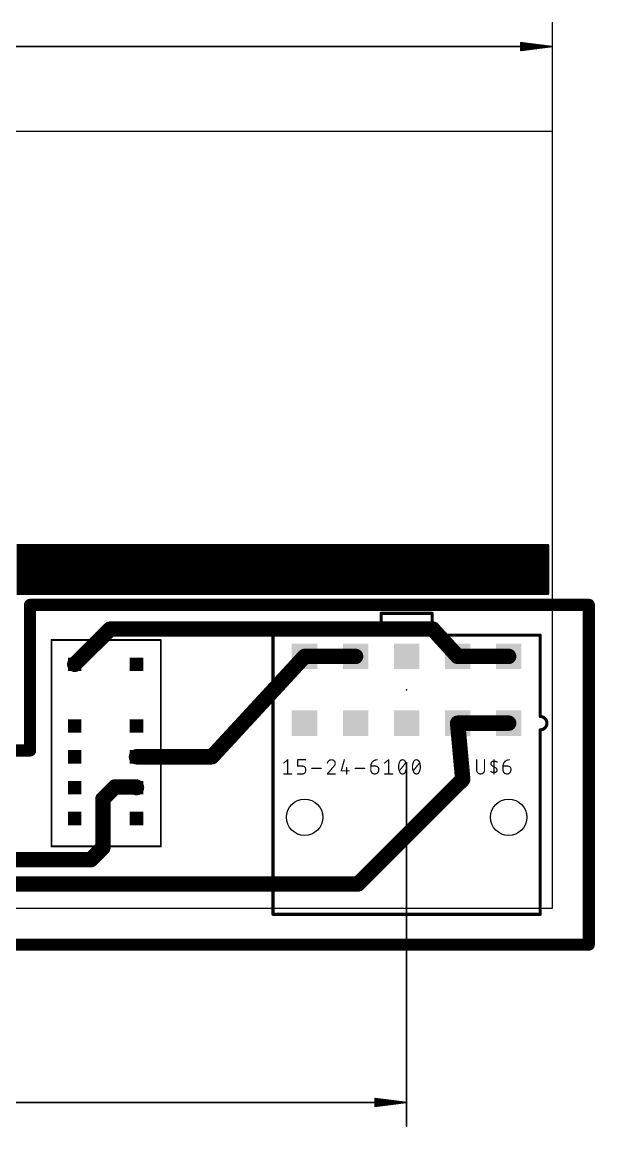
# Model space of a CAD drawing. Extents: x 10 to 200, y -18 to 73.
# Drawn here: x 153.3 to 200.5, y -18 to 73 of the extents above; entities that cross this region are included whole.
import ezdxf

# ---------------------------------------------------------------- set-up
doc = ezdxf.new("R2010")
doc.units = 0
for name, color, linetype in [('1', 12, 'CONTINUOUS'), ('16', 132, 'CONTINUOUS'), ('17', 110, 'CONTINUOUS'), ('20', 31, 'CONTINUOUS'), ('21', 253, 'CONTINUOUS'), ('23', 53, 'CONTINUOUS'), ('25', 253, 'CONTINUOUS'), ('27', 253, 'CONTINUOUS')]:
    doc.layers.add(name, color=color, linetype=linetype)

# ---------------------------------------------------------------- blocks, each defined once
blk = doc.blocks.new('SQUAREP')
blk.add_solid([(-0.5, -0.5), (0.5, -0.5), (-0.5, 0.5), (0.5, 0.5)])

msp = doc.modelspace()

# ---------------------------------------------------------------- linework, layer by layer
at = {"layer": '1'}
for points, const_width in [([(197, 64), (197, 72.95)], 0.13), ([(17.065, 71), (196.935, 71)], 0.13), ([(196.935, 71), (194.4, 71.3192)], 0.13), ([(194.4, 71.3192), (194.4, 70.6808)], 0.13), ([(196.935, 71), (194.4, 71.26)], 0.13), ([(196.935, 71), (194.4, 71.13)], 0.13), ([(194.4, 70.6808), (196.935, 71)], 0.13), ([(194.4, 70.87), (196.935, 71)], 0.13), ([(194.4, 70.74), (196.935, 71)], 0.13), ([(200, 25), (154, 25)], 1), ([(154, 25), (154, 13)], 1), ([(200, -3), (200, 25)], 1), ([(154, 13), (81, 13)], 1), ([(185, 12), (185, -17.95)], 0.13), ([(81, -3), (200, -3)], 1), ([(29.065, -16), (184.935, -16)], 0.13), ([(184.935, -16), (182.4, -15.6808)], 0.13), ([(182.4, -15.6808), (182.4, -16.3192)], 0.13), ([(184.935, -16), (182.4, -15.74)], 0.13), ([(184.935, -16), (182.4, -15.87)], 0.13), ([(182.4, -16.3192), (184.935, -16)], 0.13), ([(182.4, -16.13), (184.935, -16)], 0.13), ([(182.4, -16.26), (184.935, -16)], 0.13)]:
    msp.add_lwpolyline(points, dxfattribs=dict(at, const_width=const_width))
for points, const_width in [([(197.0325, 72.95, 1), (196.9675, 72.95)], 0.065), ([(194.4041, 71.3515, 1), (194.3959, 71.287)], 0.065), ([(194.4325, 71.3192, 1), (194.3675, 71.3192)], 0.065), ([(194.4033, 71.2923, 1), (194.3967, 71.2277)], 0.065), ([(194.4017, 71.1625, 1), (194.3983, 71.0975)], 0.065), ([(196.9391, 70.9678, 1), (196.9309, 71.0322)], 0.065), ([(196.9309, 70.9678, 1), (196.9391, 71.0322)], 0.065), ([(196.9383, 70.9677, 1), (196.9317, 71.0323)], 0.065), ([(196.9317, 70.9677, 1), (196.9383, 71.0323)], 0.065), ([(196.9333, 70.9675, 1), (196.9367, 71.0325)], 0.065), ([(196.9367, 70.9675, 1), (196.9333, 71.0325)], 0.065), ([(196.935, 70.9675, 1), (196.935, 71.0325)], 0.065), ([(194.3983, 70.9025, 1), (194.4017, 70.8375)], 0.065), ([(194.3967, 70.7723, 1), (194.4033, 70.7077)], 0.065), ([(194.3959, 70.713, 1), (194.4041, 70.6485)], 0.065), ([(194.3675, 70.6808, 1), (194.4325, 70.6808)], 0.065), ([(196.9675, 64, 1), (197.0325, 64)], 0.065), ([(154, 25.25, 1), (154, 24.75)], 0.5), ([(154.25, 25, 1), (153.75, 25)], 0.5), ([(200.25, 25, 1), (199.75, 25)], 0.5), ([(200, 24.75, 1), (200, 25.25)], 0.5), ([(153.75, 13, 1), (154.25, 13)], 0.5), ([(154, 12.75, 1), (154, 13.25)], 0.5), ([(185.0325, 12, 1), (184.9675, 12)], 0.065), ([(200, -3.25, 1), (200, -2.75)], 0.5), ([(199.75, -3, 1), (200.25, -3)], 0.5), ([(182.4041, -15.6485, 1), (182.3959, -15.713)], 0.065), ([(182.4325, -15.6808, 1), (182.3675, -15.6808)], 0.065), ([(182.4033, -15.7077, 1), (182.3967, -15.7723)], 0.065), ([(182.4017, -15.8375, 1), (182.3983, -15.9025)], 0.065), ([(182.3983, -16.0975, 1), (182.4017, -16.1625)], 0.065), ([(182.3967, -16.2277, 1), (182.4033, -16.2923)], 0.065), ([(182.3959, -16.287, 1), (182.4041, -16.3515)], 0.065), ([(182.3675, -16.3192, 1), (182.4325, -16.3192)], 0.065), ([(184.9391, -16.0322, 1), (184.9309, -15.9678)], 0.065), ([(184.9309, -16.0322, 1), (184.9391, -15.9678)], 0.065), ([(184.9383, -16.0323, 1), (184.9317, -15.9677)], 0.065), ([(184.9317, -16.0323, 1), (184.9383, -15.9677)], 0.065), ([(184.9333, -16.0325, 1), (184.9367, -15.9675)], 0.065), ([(184.9367, -16.0325, 1), (184.9333, -15.9675)], 0.065), ([(184.935, -16.0325, 1), (184.935, -15.9675)], 0.065), ([(184.9675, -17.95, 1), (185.0325, -17.95)], 0.065)]:
    msp.add_lwpolyline(points, format="xyb", dxfattribs=dict(at, const_width=const_width))
at = {"layer": '16', "const_width": 1.27}
for points in [[(160.58, 23), (157.68, 20.1)], [(187.15, 23), (160.58, 23)], [(189.2, 20.75), (187.15, 23)], [(176.6, 20.75), (168.97, 12.48)], [(180.8, 20.75), (176.6, 20.75)], [(193.4, 20.75), (189.2, 20.75)], [(189.62, 10.62), (189.2, 15.25)], [(189.2, 15.25), (193.4, 15.25)], [(168.97, 12.48), (162.76, 12.48)], [(181, 2), (189.62, 10.62)], [(161, 10), (160, 9)], [(162.7, 10), (161, 10)], [(162.76, 9.94), (162.7, 10)], [(160, 9), (160, 5)], [(160, 5), (159, 4)], [(159, 4), (126, 4)], [(125, 2), (181, 2)]]:
    msp.add_lwpolyline(points, dxfattribs=at)
at = {"layer": '16', "const_width": 0.635}
for points in [[(160.58, 23.3175, 1), (160.58, 22.6825)], [(160.8045, 22.7755, 1), (160.3555, 23.2245)], [(187.3847, 23.2138, 1), (186.9153, 22.7862)], [(187.15, 22.6825, 1), (187.15, 23.3175)], [(176.6, 21.0675, 1), (176.6, 20.4325)], [(176.8334, 20.5347, 1), (176.3666, 20.9653)], [(180.8, 20.4325, 1), (180.8, 21.0675)], [(189.2, 21.0675, 1), (189.2, 20.4325)], [(188.9653, 20.5362, 1), (189.4347, 20.9638)], [(193.4, 20.4325, 1), (193.4, 21.0675)], [(157.4555, 20.3245, 1), (157.9045, 19.8755)], [(189.5162, 15.2787, 1), (188.8838, 15.2213)], [(189.2, 15.5675, 1), (189.2, 14.9325)], [(193.4, 14.9325, 1), (193.4, 15.5675)], [(162.76, 12.7975, 1), (162.76, 12.1625)], [(168.7366, 12.6953, 1), (169.2034, 12.2647)], [(168.97, 12.1625, 1), (168.97, 12.7975)], [(189.3038, 10.5913, 1), (189.9362, 10.6487)], [(189.8445, 10.3955, 1), (189.3955, 10.8445)], [(161, 10.3175, 1), (161, 9.6825)], [(161.2245, 9.7755, 1), (160.7755, 10.2245)], [(162.9245, 10.2245, 1), (162.4755, 9.7755)], [(162.5355, 9.7155, 1), (162.9845, 10.1645)], [(162.7, 9.6825, 1), (162.7, 10.3175)], [(160.3175, 9, 1), (159.6825, 9)], [(159.7755, 9.2245, 1), (160.2245, 8.7755)], [(160.2245, 4.7755, 1), (159.7755, 5.2245)], [(159, 3.6825, 1), (159, 4.3175)], [(159.6825, 5, 1), (160.3175, 5)], [(158.7755, 4.2245, 1), (159.2245, 3.7755)], [(180.7755, 2.2245, 1), (181.2245, 1.7755)], [(181, 1.6825, 1), (181, 2.3175)]]:
    msp.add_lwpolyline(points, format="xyb", dxfattribs=at)
at = {"layer": '20'}
for p, q in [((197, 64), (17, 64)), ((197, 0), (197, 64)), ((17, 0), (197, 0))]:
    msp.add_line(p, q, dxfattribs=at)
for centre in [(176.6, 7.5), (193.4, 7.5)]:
    msp.add_circle(centre, 1.5, dxfattribs=at)
at = {"layer": '21'}
for points, const_width in [([(152.91, 29.91), (196.64, 29.91)], 0.2), ([(152.91, 29.8), (196.64, 29.8)], 0.2), ([(152.91, 29.6), (196.64, 29.6)], 0.2), ([(152.91, 29.4), (196.64, 29.4)], 0.2), ([(152.91, 29.2), (196.64, 29.2)], 0.2), ([(196.64, 29.91), (196.64, 25.91)], 0.2), ([(152.91, 29), (196.64, 29)], 0.2), ([(152.91, 28.8), (196.64, 28.8)], 0.2), ([(152.91, 28.6), (196.64, 28.6)], 0.2), ([(152.91, 28.4), (196.64, 28.4)], 0.2), ([(152.91, 28.2), (196.64, 28.2)], 0.2), ([(152.91, 28), (196.64, 28)], 0.2), ([(152.91, 27.8), (196.64, 27.8)], 0.2), ([(152.91, 27.6), (196.64, 27.6)], 0.2), ([(152.91, 27.4), (196.64, 27.4)], 0.2), ([(152.91, 27.2), (196.64, 27.2)], 0.2), ([(152.91, 27), (196.64, 27)], 0.2), ([(152.91, 26.8), (196.64, 26.8)], 0.2), ([(152.91, 26.6), (196.64, 26.6)], 0.2), ([(152.91, 26.4), (196.64, 26.4)], 0.2), ([(152.91, 26.2), (196.64, 26.2)], 0.2), ([(152.91, 26), (196.64, 26)], 0.2), ([(196.64, 25.91), (152.91, 25.91)], 0.2), ([(163.76, 22.1), (155.76, 22.1)], 0.1524), ([(155.76, 22.1), (155.76, 5.1)], 0.1524), ([(164.76, 22.1), (163.76, 22.1)], 0.1524), ([(164.76, 5.1), (164.76, 22.1)], 0.1524), ([(174, 22.5), (196, 22.5)], 0.254), ([(174, -0.5), (174, 22.5)], 0.254), ([(196, 22.5), (196, 15.8)], 0.254), ([(196, 14.7), (196, -0.5)], 0.254), ([(155.76, 5.1), (164.76, 5.1)], 0.1524), ([(196, -0.5), (174, -0.5)], 0.254)]:
    msp.add_lwpolyline(points, dxfattribs=dict(at, const_width=const_width))
for points, const_width in [([(196.69, 29.91, 1), (196.59, 29.91)], 0.1), ([(196.64, 29.86, 1), (196.64, 29.96)], 0.1), ([(196.64, 29.75, 1), (196.64, 29.85)], 0.1), ([(196.64, 29.55, 1), (196.64, 29.65)], 0.1), ([(196.64, 29.35, 1), (196.64, 29.45)], 0.1), ([(196.64, 29.15, 1), (196.64, 29.25)], 0.1), ([(196.64, 28.95, 1), (196.64, 29.05)], 0.1), ([(196.64, 28.75, 1), (196.64, 28.85)], 0.1), ([(196.64, 28.55, 1), (196.64, 28.65)], 0.1), ([(196.64, 28.35, 1), (196.64, 28.45)], 0.1), ([(196.64, 28.15, 1), (196.64, 28.25)], 0.1), ([(196.64, 27.95, 1), (196.64, 28.05)], 0.1), ([(196.64, 27.75, 1), (196.64, 27.85)], 0.1), ([(196.64, 27.55, 1), (196.64, 27.65)], 0.1), ([(196.64, 27.35, 1), (196.64, 27.45)], 0.1), ([(196.64, 27.15, 1), (196.64, 27.25)], 0.1), ([(196.64, 26.95, 1), (196.64, 27.05)], 0.1), ([(196.64, 26.75, 1), (196.64, 26.85)], 0.1), ([(196.64, 26.55, 1), (196.64, 26.65)], 0.1), ([(196.64, 26.35, 1), (196.64, 26.45)], 0.1), ([(196.59, 25.91, 1), (196.69, 25.91)], 0.1), ([(196.64, 26.15, 1), (196.64, 26.25)], 0.1), ([(196.64, 25.95, 1), (196.64, 26.05)], 0.1), ([(196.64, 25.86, 1), (196.64, 25.96)], 0.1), ([(155.76, 22.1381, 1), (155.76, 22.0619)], 0.0762), ([(155.7981, 22.1, 1), (155.7219, 22.1)], 0.0762), ([(163.76, 22.1381, 1), (163.76, 22.0619)], 0.0762), ([(163.76, 22.0619, 1), (163.76, 22.1381)], 0.0762), ([(164.7981, 22.1, 1), (164.7219, 22.1)], 0.0762), ([(164.76, 22.0619, 1), (164.76, 22.1381)], 0.0762), ([(174, 22.5635, 1), (174, 22.4365)], 0.127), ([(174.0635, 22.5, 1), (173.9365, 22.5)], 0.127), ([(196.0635, 22.5, 1), (195.9365, 22.5)], 0.127), ([(196, 22.4365, 1), (196, 22.5635)], 0.127), ([(196, 14.7, 1), (196, 15.8)], 0.254), ([(196, 15.8635, 1), (196, 15.7365)], 0.127), ([(195.9365, 15.8, 1), (196.0635, 15.8)], 0.127), ([(196.0635, 14.7, 1), (195.9365, 14.7)], 0.127), ([(196, 14.7635, 1), (196, 14.6365)], 0.127), ([(155.76, 5.1381, 1), (155.76, 5.0619)], 0.0762), ([(155.7219, 5.1, 1), (155.7981, 5.1)], 0.0762), ([(164.7219, 5.1, 1), (164.7981, 5.1)], 0.0762), ([(164.76, 5.0619, 1), (164.76, 5.1381)], 0.0762), ([(174, -0.4365, 1), (174, -0.5635)], 0.127), ([(173.9365, -0.5, 1), (174.0635, -0.5)], 0.127), ([(195.9365, -0.5, 1), (196.0635, -0.5)], 0.127), ([(196, -0.5635, 1), (196, -0.4365)], 0.127)]:
    msp.add_lwpolyline(points, format="xyb", dxfattribs=dict(at, const_width=const_width))
at = {"layer": '23'}
for p in [(162.76, 20.1), (185, 18)]:
    msp.add_point(p, dxfattribs=at)
at = {"layer": '25', "const_width": 0.1016}
for points in [[(190.7658, 12.2342), (190.7658, 11.3904)], [(191.4149, 11.3904), (191.4149, 12.2342)], [(192.1953, 11.0658), (192.1953, 12.2342)], [(192.1953, 11.65), (192.033, 11.7474)], [(192.1953, 11.65), (192.3575, 11.5526)], [(192.9375, 11.7149), (193.327, 11.7149)], [(192.9375, 11.3904), (192.9375, 11.7149)], [(193.5866, 11.4553), (193.5866, 11.3904)]]:
    msp.add_lwpolyline(points, dxfattribs=at)
at = {"layer": '25'}
for points, const_width in [([(190.7912, 12.2342, 1), (190.7404, 12.2342)], 0.0508), ([(191.4403, 12.2342, 1), (191.3895, 12.2342)], 0.0508), ([(192.0979, 12.1044, 0.6917), (192.033, 11.7474)], 0.1016), ([(192.0933, 12.1294, 1), (192.1024, 12.0794)], 0.0508), ([(192.4549, 12.0395, 0.1823), (192.0979, 12.1044)], 0.1016), ([(192.1024, 12.0794, 1), (192.0933, 12.1294)], 0.0508), ([(192.2207, 12.2342, 1), (192.1699, 12.2342)], 0.0508), ([(192.4418, 12.0177, 1), (192.468, 12.0612)], 0.0508), ([(193.4568, 12.2342, 0.4142), (192.9375, 11.7149)], 0.1016), ([(193.4568, 12.2088, 1), (193.4568, 12.2596)], 0.0508), ([(190.7658, 11.3904, 1), (191.4149, 11.3904)], 0.1016), ([(190.7912, 11.3904, 1), (190.7404, 11.3904)], 0.0508), ([(190.7404, 11.3904, 1), (190.7912, 11.3904)], 0.0508), ([(191.4403, 11.3904, 1), (191.3895, 11.3904)], 0.0508), ([(191.3895, 11.3904, 1), (191.4403, 11.3904)], 0.0508), ([(191.9356, 11.2605, 0.1823), (192.2926, 11.1956)], 0.1016), ([(191.9487, 11.2823, 1), (191.9225, 11.2388)], 0.0508), ([(192.046, 11.7691, 1), (192.0199, 11.7256)], 0.0508), ([(192.0199, 11.7256, 1), (192.046, 11.7691)], 0.0508), ([(192.2083, 11.6718, 1), (192.1822, 11.6282)], 0.0508), ([(192.1699, 11.0658, 1), (192.2207, 11.0658)], 0.0508), ([(192.1822, 11.6282, 1), (192.2083, 11.6718)], 0.0508), ([(192.2926, 11.1956, 0.6917), (192.3575, 11.5526)], 0.1016), ([(192.2881, 11.2206, 1), (192.2972, 11.1706)], 0.0508), ([(192.2972, 11.1706, 1), (192.2881, 11.2206)], 0.0508), ([(192.3706, 11.5744, 1), (192.3445, 11.5309)], 0.0508), ([(192.3445, 11.5309, 1), (192.3706, 11.5744)], 0.0508), ([(192.9375, 11.7403, 1), (192.9375, 11.6895)], 0.0508), ([(192.9629, 11.7149, 1), (192.9121, 11.7149)], 0.0508), ([(192.9121, 11.7149, 1), (192.9629, 11.7149)], 0.0508), ([(192.9375, 11.3904, 1), (193.5866, 11.3904)], 0.1016), ([(192.9629, 11.3904, 1), (192.9121, 11.3904)], 0.0508), ([(192.9121, 11.3904, 1), (192.9629, 11.3904)], 0.0508), ([(193.5866, 11.4553, 0.4142), (193.327, 11.7149)], 0.1016), ([(193.327, 11.7403, 1), (193.327, 11.6895)], 0.0508), ([(193.327, 11.6895, 1), (193.327, 11.7403)], 0.0508), ([(193.612, 11.4553, 1), (193.5612, 11.4553)], 0.0508), ([(193.5612, 11.4553, 1), (193.612, 11.4553)], 0.0508), ([(193.612, 11.3904, 1), (193.5612, 11.3904)], 0.0508), ([(193.5612, 11.3904, 1), (193.612, 11.3904)], 0.0508)]:
    msp.add_lwpolyline(points, format="xyb", dxfattribs=dict(at, const_width=const_width))
at = {"layer": '27'}
for points, const_width in [([(182.9, 24.3), (187.1, 24.3)], 0.254), ([(182.9, 24.3), (182.9, 22.6)], 0.254), ([(187.1, 24.3), (187.1, 22.6)], 0.254), ([(174.8908, 11.9746), (175.2154, 12.2342)], 0.1016), ([(175.2154, 12.2342), (175.2154, 11.0658)], 0.1016), ([(176.0338, 11.7149), (176.0338, 12.2342)], 0.1016), ([(176.0338, 12.2342), (176.6829, 12.2342)], 0.1016), ([(179.8748, 12.2342), (179.6152, 11.3254)], 0.1016), ([(183.1966, 11.9746), (183.5211, 12.2342)], 0.1016), ([(183.5211, 12.2342), (183.5211, 11.0658)], 0.1016), ([(184.4045, 11.3254), (184.9238, 11.9746)], 0.1016), ([(185.5475, 11.3254), (186.0668, 11.9746)], 0.1016), ([(174.8908, 11.0658), (175.5399, 11.0658)], 0.1016), ([(176.4233, 11.7149), (176.0338, 11.7149)], 0.1016), ([(176.0338, 11.0658), (176.4233, 11.0658)], 0.1016), ([(176.6829, 11.3254), (176.6829, 11.4553)], 0.1016), ([(177.1881, 11.5202), (177.967, 11.5202)], 0.1016), ([(179.0239, 11.7149), (178.4722, 11.0658)], 0.1016), ([(178.4722, 11.0658), (179.1213, 11.0658)], 0.1016), ([(179.6152, 11.3254), (180.2643, 11.3254)], 0.1016), ([(180.0696, 11.5851), (180.0696, 11.0658)], 0.1016), ([(180.7695, 11.5202), (181.5484, 11.5202)], 0.1016), ([(182.0536, 11.7149), (182.4431, 11.7149)], 0.1016), ([(182.0536, 11.3904), (182.0536, 11.7149)], 0.1016), ([(182.7027, 11.4553), (182.7027, 11.3904)], 0.1016), ([(183.1966, 11.0658), (183.8457, 11.0658)], 0.1016)]:
    msp.add_lwpolyline(points, dxfattribs=dict(at, const_width=const_width))
for points, const_width in [([(182.9, 24.3635, 1), (182.9, 24.2365)], 0.127), ([(182.9635, 24.3, 1), (182.8365, 24.3)], 0.127), ([(187.1635, 24.3, 1), (187.0365, 24.3)], 0.127), ([(187.1, 24.2365, 1), (187.1, 24.3635)], 0.127), ([(182.8365, 22.6, 1), (182.9635, 22.6)], 0.127), ([(187.0365, 22.6, 1), (187.1635, 22.6)], 0.127), ([(174.8749, 11.9944, 1), (174.9067, 11.9547)], 0.0508), ([(175.2408, 12.2342, 1), (175.19, 12.2342)], 0.0508), ([(175.2312, 12.2144, 1), (175.1995, 12.254)], 0.0508), ([(176.0592, 12.2342, 1), (176.0084, 12.2342)], 0.0508), ([(176.0338, 12.2596, 1), (176.0338, 12.2088)], 0.0508), ([(176.6829, 12.2088, 1), (176.6829, 12.2596)], 0.0508), ([(178.8292, 12.2342, 0.3252), (178.4722, 11.9746)], 0.1016), ([(178.448, 11.9824, 1), (178.4964, 11.9667)], 0.0508), ([(179.1213, 11.9421, 0.4142), (178.8292, 12.2342)], 0.1016), ([(178.8292, 12.2596, 1), (178.8292, 12.2088)], 0.0508), ([(178.8292, 12.2088, 1), (178.8292, 12.2596)], 0.0508), ([(179.0239, 11.7149, 0.2053), (179.1213, 11.9421)], 0.1016), ([(179.1467, 11.9421, 1), (179.0959, 11.9421)], 0.0508), ([(179.0959, 11.9421, 1), (179.1467, 11.9421)], 0.0508), ([(179.8993, 12.2272, 1), (179.8504, 12.2412)], 0.0508), ([(182.5729, 12.2342, 0.4142), (182.0536, 11.7149)], 0.1016), ([(182.5729, 12.2088, 1), (182.5729, 12.2596)], 0.0508), ([(183.1807, 11.9944, 1), (183.2125, 11.9547)], 0.0508), ([(183.5465, 12.2342, 1), (183.4957, 12.2342)], 0.0508), ([(183.537, 12.2144, 1), (183.5053, 12.254)], 0.0508), ([(184.4369, 12.0719, 0.1139), (184.3396, 11.65)], 0.1016), ([(184.6641, 12.2342, 0.3205), (184.4369, 12.0719)], 0.1016), ([(184.4129, 12.0802, 1), (184.461, 12.0637)], 0.0508), ([(184.4598, 12.0608, 1), (184.4141, 12.0831)], 0.0508), ([(184.8913, 12.0719, 0.3205), (184.6641, 12.2342)], 0.1016), ([(184.6641, 12.2596, 1), (184.6641, 12.2088)], 0.0508), ([(184.6641, 12.2088, 1), (184.6641, 12.2596)], 0.0508), ([(184.9142, 12.0831, 1), (184.8685, 12.0608)], 0.0508), ([(184.9887, 11.65, 0.1139), (184.8913, 12.0719)], 0.1016), ([(184.8673, 12.0637, 1), (184.9154, 12.0802)], 0.0508), ([(184.9436, 11.9587, 1), (184.9039, 11.9904)], 0.0508), ([(185.5799, 12.0719, 0.1139), (185.4826, 11.65)], 0.1016), ([(185.8071, 12.2342, 0.3205), (185.5799, 12.0719)], 0.1016), ([(185.5559, 12.0802, 1), (185.604, 12.0637)], 0.0508), ([(185.6028, 12.0608, 1), (185.5571, 12.0831)], 0.0508), ([(186.0343, 12.0719, 0.3205), (185.8071, 12.2342)], 0.1016), ([(185.8071, 12.2596, 1), (185.8071, 12.2088)], 0.0508), ([(185.8071, 12.2088, 1), (185.8071, 12.2596)], 0.0508), ([(186.0572, 12.0831, 1), (186.0115, 12.0608)], 0.0508), ([(186.1317, 11.65, 0.1139), (186.0343, 12.0719)], 0.1016), ([(186.0103, 12.0637, 1), (186.0583, 12.0802)], 0.0508), ([(186.0866, 11.9587, 1), (186.0469, 11.9904)], 0.0508), ([(174.8908, 11.0912, 1), (174.8908, 11.0404)], 0.0508), ([(175.19, 11.0658, 1), (175.2408, 11.0658)], 0.0508), ([(175.5399, 11.0404, 1), (175.5399, 11.0912)], 0.0508), ([(176.0338, 11.7403, 1), (176.0338, 11.6895)], 0.0508), ([(176.0084, 11.7149, 1), (176.0592, 11.7149)], 0.0508), ([(176.0338, 11.0912, 1), (176.0338, 11.0404)], 0.0508), ([(176.6829, 11.4553, 0.4142), (176.4233, 11.7149)], 0.1016), ([(176.4233, 11.7403, 1), (176.4233, 11.6895)], 0.0508), ([(176.4233, 11.0658, 0.4142), (176.6829, 11.3254)], 0.1016), ([(176.4233, 11.0912, 1), (176.4233, 11.0404)], 0.0508), ([(176.4233, 11.6895, 1), (176.4233, 11.7403)], 0.0508), ([(176.4233, 11.0404, 1), (176.4233, 11.0912)], 0.0508), ([(176.7083, 11.4553, 1), (176.6575, 11.4553)], 0.0508), ([(176.6575, 11.4553, 1), (176.7083, 11.4553)], 0.0508), ([(176.7083, 11.3254, 1), (176.6575, 11.3254)], 0.0508), ([(176.6575, 11.3254, 1), (176.7083, 11.3254)], 0.0508), ([(177.1881, 11.5456, 1), (177.1881, 11.4948)], 0.0508), ([(177.967, 11.4948, 1), (177.967, 11.5456)], 0.0508), ([(178.4528, 11.0823, 1), (178.4915, 11.0493)], 0.0508), ([(178.4722, 11.0912, 1), (178.4722, 11.0404)], 0.0508), ([(179.0064, 11.7333, 1), (179.0415, 11.6965)], 0.0508), ([(179.0433, 11.6985, 1), (179.0046, 11.7314)], 0.0508), ([(179.1213, 11.0404, 1), (179.1213, 11.0912)], 0.0508), ([(179.6152, 11.3508, 1), (179.6152, 11.3)], 0.0508), ([(179.5908, 11.3324, 1), (179.6396, 11.3185)], 0.0508), ([(180.095, 11.5851, 1), (180.0442, 11.5851)], 0.0508), ([(180.0442, 11.0658, 1), (180.095, 11.0658)], 0.0508), ([(180.2643, 11.3, 1), (180.2643, 11.3508)], 0.0508), ([(180.7695, 11.5456, 1), (180.7695, 11.4948)], 0.0508), ([(181.5484, 11.4948, 1), (181.5484, 11.5456)], 0.0508), ([(182.0536, 11.7403, 1), (182.0536, 11.6895)], 0.0508), ([(182.079, 11.7149, 1), (182.0282, 11.7149)], 0.0508), ([(182.0282, 11.7149, 1), (182.079, 11.7149)], 0.0508), ([(182.0536, 11.3904, 1), (182.7027, 11.3904)], 0.1016), ([(182.079, 11.3904, 1), (182.0282, 11.3904)], 0.0508), ([(182.0282, 11.3904, 1), (182.079, 11.3904)], 0.0508), ([(182.7027, 11.4553, 0.4142), (182.4431, 11.7149)], 0.1016), ([(182.4431, 11.7403, 1), (182.4431, 11.6895)], 0.0508), ([(182.4431, 11.6895, 1), (182.4431, 11.7403)], 0.0508), ([(182.7281, 11.4553, 1), (182.6773, 11.4553)], 0.0508), ([(182.6773, 11.4553, 1), (182.7281, 11.4553)], 0.0508), ([(182.7281, 11.3904, 1), (182.6773, 11.3904)], 0.0508), ([(182.6773, 11.3904, 1), (182.7281, 11.3904)], 0.0508), ([(183.1966, 11.0912, 1), (183.1966, 11.0404)], 0.0508), ([(183.4957, 11.0658, 1), (183.5465, 11.0658)], 0.0508), ([(183.8457, 11.0404, 1), (183.8457, 11.0912)], 0.0508), ([(184.3396, 11.65, 0.1139), (184.4369, 11.2281)], 0.1016), ([(184.365, 11.65, 1), (184.3142, 11.65)], 0.0508), ([(184.3142, 11.65, 1), (184.365, 11.65)], 0.0508), ([(184.3847, 11.3413, 1), (184.4243, 11.3096)], 0.0508), ([(184.4369, 11.2281, 0.3205), (184.6641, 11.0658)], 0.1016), ([(184.461, 11.2363, 1), (184.4129, 11.2198)], 0.0508), ([(184.4141, 11.2169, 1), (184.4598, 11.2392)], 0.0508), ([(184.6641, 11.0658, 0.3205), (184.8913, 11.2281)], 0.1016), ([(184.6641, 11.0912, 1), (184.6641, 11.0404)], 0.0508), ([(184.6641, 11.0404, 1), (184.6641, 11.0912)], 0.0508), ([(184.8913, 11.2281, 0.1139), (184.9887, 11.65)], 0.1016), ([(184.8685, 11.2392, 1), (184.9142, 11.2169)], 0.0508), ([(184.9153, 11.2198, 1), (184.8673, 11.2363)], 0.0508), ([(185.0141, 11.65, 1), (184.9633, 11.65)], 0.0508), ([(184.9633, 11.65, 1), (185.0141, 11.65)], 0.0508), ([(185.4826, 11.65, 0.1139), (185.5799, 11.2281)], 0.1016), ([(185.508, 11.65, 1), (185.4572, 11.65)], 0.0508), ([(185.4572, 11.65, 1), (185.508, 11.65)], 0.0508), ([(185.5277, 11.3413, 1), (185.5673, 11.3096)], 0.0508), ([(185.5799, 11.2281, 0.3205), (185.8071, 11.0658)], 0.1016), ([(185.604, 11.2363, 1), (185.5559, 11.2198)], 0.0508), ([(185.5571, 11.2169, 1), (185.6028, 11.2392)], 0.0508), ([(185.8071, 11.0658, 0.3205), (186.0343, 11.2281)], 0.1016), ([(185.8071, 11.0912, 1), (185.8071, 11.0404)], 0.0508), ([(185.8071, 11.0404, 1), (185.8071, 11.0912)], 0.0508), ([(186.0343, 11.2281, 0.1139), (186.1317, 11.65)], 0.1016), ([(186.0115, 11.2392, 1), (186.0572, 11.2169)], 0.0508), ([(186.0583, 11.2198, 1), (186.0103, 11.2363)], 0.0508), ([(186.1571, 11.65, 1), (186.1063, 11.65)], 0.0508), ([(186.1063, 11.65, 1), (186.1571, 11.65)], 0.0508)]:
    msp.add_lwpolyline(points, format="xyb", dxfattribs=dict(at, const_width=const_width))

# ---------------------------------------------------------------- block references
at = {"layer": '17', "xscale": 2.1, "yscale": 2.1}
for p in [(176.6, 20.75), (176.6, 20.75), (180.8, 20.75), (180.8, 20.75), (185, 20.75), (185, 20.75), (189.2, 20.75), (189.2, 20.75), (193.4, 20.75), (193.4, 20.75), (176.6, 15.25), (176.6, 15.25), (180.8, 15.25), (180.8, 15.25), (185, 15.25), (185, 15.25), (189.2, 15.25), (189.2, 15.25), (193.4, 15.25), (193.4, 15.25)]:
    msp.add_blockref('SQUAREP', p, dxfattribs=at)
at = {"layer": '17', "xscale": 1.108, "yscale": 1.108, "rotation": 270}
for p in [(157.68, 20.1), (157.68, 20.1), (162.76, 20.1), (162.76, 20.1), (157.68, 15.02), (157.68, 15.02), (162.76, 15.02), (162.76, 15.02), (157.68, 12.48), (157.68, 12.48), (162.76, 12.48), (162.76, 12.48), (157.68, 9.94), (157.68, 9.94), (162.76, 9.94), (162.76, 9.94), (157.68, 7.4), (157.68, 7.4), (162.76, 7.4), (162.76, 7.4)]:
    msp.add_blockref('SQUAREP', p, dxfattribs=at)

doc.saveas('drawing.dxf')
